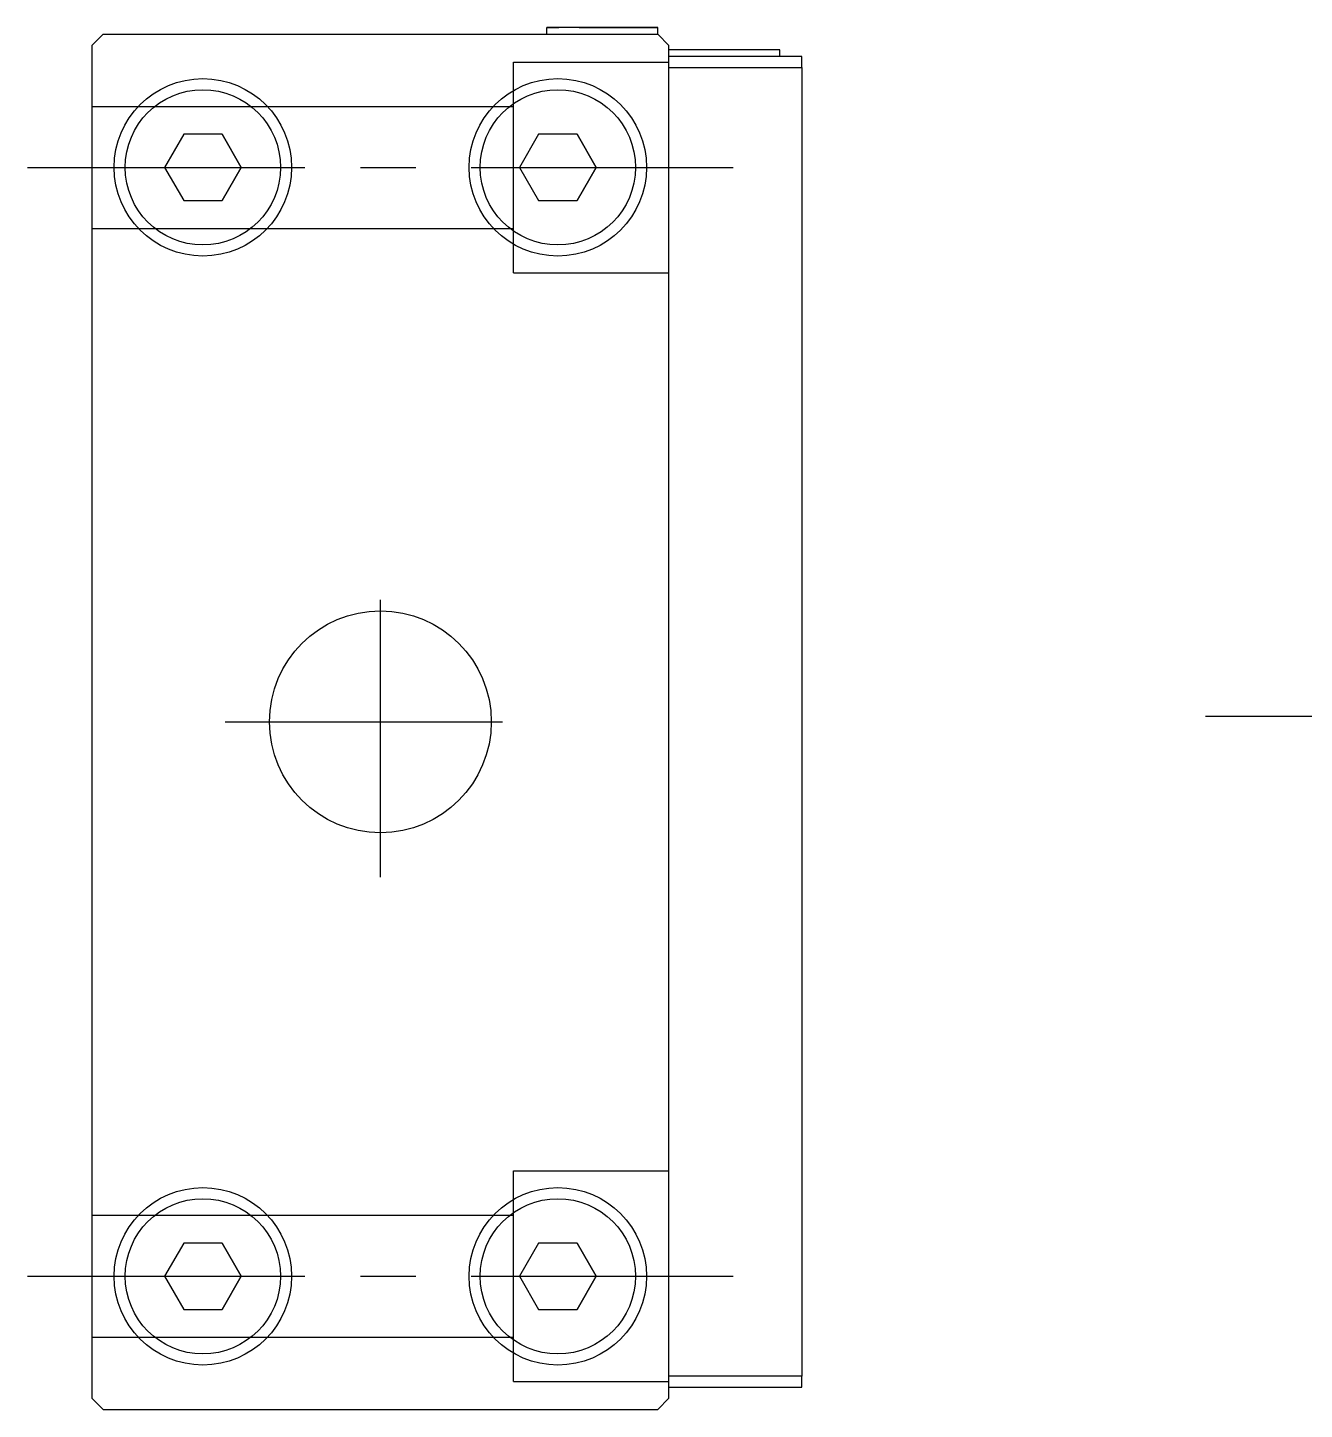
# Model space of a CAD drawing. Extents: x 14 to 733, y 13 to 249.
# Drawn here: x 21.1 to 78.7, y 118.8 to 181.1 of the extents above; entities that cross this region are included whole.
import ezdxf

# ---------------------------------------------------------------- set-up
doc = ezdxf.new("R2010")
doc.units = 0
doc.header["$LTSCALE"] = 10
doc.linetypes.add('CENTER', pattern=[2, 1.25, -0.25, 0.25, -0.25])
doc.linetypes.add('DASHED', pattern=[3.5, 2, -1.5])
doc.layers.get('0').update_dxf_attribs({"linetype": 'CONTINUOUS'})
doc.layers.add('CENTER', color=1, linetype='CENTER')

msp = doc.modelspace()

# ---------------------------------------------------------------- linework, layer by layer
at = {"color": 7, "linetype": 'CONTINUOUS'}
for p, q in [((24.5, 180.825), (24, 180.325)), ((24.5, 180.825), (49.5, 180.825)), ((44.5, 181.125), (45.022727, 181.125)), ((49.5, 181.125), (44.5, 181.125)), ((44.5, 180.825), (44.5, 181.125)), ((45.021628, 181.125), (44.9, 181.125)), ((45.023412, 181.125), (44.9, 181.125)), ((45.029514, 181.125), (44.9, 181.125)), ((45.029511, 181.125), (44.9, 181.125)), ((45.022804, 181.125), (44.9, 181.125)), ((45.021628, 181.125), (44.9, 181.125)), ((44.9, 181.125), (45.029479, 181.125)), ((45.288584, 181.125), (44.9, 181.125)), ((44.9, 181.125), (45.029544, 181.125)), ((44.9, 181.125), (45.029497, 181.125)), ((45.098532, 181.125), (44.9, 181.125)), ((44.9, 181.125), (45.022697, 181.125)), ((44.9, 181.125), (45.018709, 181.125)), ((45.045861, 181.125), (44.9, 181.125)), ((44.9, 181.125), (45.019275, 181.125)), ((45.019312, 181.125), (44.9, 181.125)), ((44.9, 181.125), (45.019852, 181.125)), ((44.9, 181.125), (45.019852, 181.125)), ((44.9, 181.125), (45.019275, 181.125)), ((45.019312, 181.125), (44.9, 181.125)), ((44.9, 181.125), (45.018699, 181.125)), ((45.018696, 181.125), (44.9, 181.125)), ((44.9, 181.125), (45.01975, 181.125)), ((44.9, 181.125), (45.017586, 181.125)), ((45.01755, 181.125), (44.9, 181.125)), ((44.9, 181.125), (45.019852, 181.125)), ((44.9, 181.125), (45.019275, 181.125)), ((45.019312, 181.125), (44.9, 181.125)), ((44.903409, 181.125), (45.03292, 181.125)), ((45.094333, 181.125), (44.903409, 181.125)), ((44.903409, 181.125), (45.03292, 181.125)), ((45.075585, 181.125), (44.903409, 181.125)), ((44.903409, 181.125), (45.03292, 181.125)), ((45.075585, 181.125), (44.903409, 181.125)), ((44.903409, 181.125), (45.03292, 181.125)), ((45.075585, 181.125), (44.903409, 181.125)), ((44.903409, 181.125), (45.03292, 181.125)), ((45.07746, 181.125), (44.903409, 181.125)), ((44.903409, 181.125), (45.03292, 181.125)), ((45.068573, 181.125), (44.903409, 181.125)), ((44.903409, 181.125), (45.019023, 181.125)), ((45.019001, 181.125), (44.903409, 181.125)), ((44.903409, 181.125), (45.019023, 181.125)), ((45.019001, 181.125), (44.903409, 181.125)), ((44.903409, 181.125), (45.019023, 181.125)), ((45.019001, 181.125), (44.903409, 181.125)), ((44.903409, 181.125), (45.019023, 181.125)), ((45.019001, 181.125), (44.903409, 181.125)), ((44.903409, 181.125), (45.023171, 181.125)), ((45.019001, 181.125), (44.903409, 181.125)), ((44.903409, 181.125), (45.019023, 181.125)), ((45.019001, 181.125), (44.903409, 181.125)), ((44.903409, 181.125), (45.023171, 181.125)), ((45.019001, 181.125), (44.903409, 181.125)), ((44.903409, 181.125), (45.019023, 181.125)), ((45.019001, 181.125), (44.903409, 181.125)), ((44.903409, 181.125), (45.019023, 181.125)), ((45.019001, 181.125), (44.903409, 181.125)), ((44.903409, 181.125), (45.019023, 181.125)), ((45.019001, 181.125), (44.903409, 181.125)), ((44.903409, 181.125), (45.019023, 181.125)), ((45.019001, 181.125), (44.903409, 181.125)), ((44.903409, 181.125), (45.019023, 181.125)), ((45.019001, 181.125), (44.903409, 181.125)), ((44.903409, 181.125), (45.019023, 181.125)), ((45.019001, 181.125), (44.903409, 181.125)), ((44.903409, 181.125), (45.019023, 181.125)), ((45.019001, 181.125), (44.903409, 181.125)), ((44.906818, 181.125), (45.036329, 181.125)), ((46.1, 181.125), (44.906818, 181.125)), ((44.906818, 181.125), (45.036329, 181.125)), ((45.080583, 181.125), (44.906818, 181.125)), ((44.906818, 181.125), (45.036329, 181.125)), ((45.067243, 181.125), (44.906818, 181.125)), ((44.906818, 181.125), (45.036329, 181.125)), ((45.066906, 181.125), (44.906818, 181.125)), ((44.906818, 181.125), (45.036329, 181.125)), ((45.059878, 181.125), (44.906818, 181.125)), ((44.906818, 181.125), (45.01899, 181.125)), ((45.019039, 181.125), (44.906818, 181.125)), ((44.906818, 181.125), (45.01899, 181.125)), ((45.019131, 181.125), (44.906818, 181.125)), ((44.906818, 181.125), (45.01899, 181.125)), ((45.019039, 181.125), (44.906818, 181.125)), ((44.906818, 181.125), (45.021198, 181.125)), ((45.019131, 181.125), (44.906818, 181.125)), ((44.906818, 181.125), (45.01899, 181.125)), ((45.019039, 181.125), (44.906818, 181.125)), ((44.906818, 181.125), (45.01899, 181.125)), ((45.019039, 181.125), (44.906818, 181.125)), ((44.906818, 181.125), (45.01899, 181.125)), ((45.019039, 181.125), (44.906818, 181.125)), ((44.906818, 181.125), (45.01899, 181.125)), ((45.019039, 181.125), (44.906818, 181.125)), ((44.906818, 181.125), (45.01899, 181.125)), ((45.019039, 181.125), (44.906818, 181.125)), ((44.910227, 181.125), (45.022727, 181.125)), ((45.021261, 181.125), (44.910227, 181.125)), ((44.910227, 181.125), (45.022727, 181.125)), ((45.022727, 181.125), (44.910227, 181.125)), ((44.910227, 181.125), (45.029545, 181.125)), ((45.029545, 181.125), (44.910227, 181.125)), ((44.910227, 181.125), (45.026136, 181.125)), ((45.029545, 181.125), (44.910227, 181.125)), ((44.910227, 181.125), (45.022727, 181.125)), ((45.022727, 181.125), (44.910227, 181.125)), ((44.910227, 181.125), (45.022727, 181.125)), ((45.022727, 181.125), (44.910227, 181.125)), ((44.910227, 181.125), (45.022727, 181.125)), ((45.022727, 181.125), (44.910227, 181.125)), ((44.910227, 181.125), (45.022727, 181.125)), ((45.022727, 181.125), (44.910227, 181.125)), ((44.910227, 181.125), (45.022727, 181.125)), ((45.022727, 181.125), (44.910227, 181.125)), ((44.910227, 181.125), (45.022727, 181.125)), ((45.022727, 181.125), (44.910227, 181.125)), ((44.917045, 181.125), (45.022727, 181.125)), ((45.022727, 181.125), (44.917045, 181.125)), ((44.917045, 181.125), (45.032955, 181.125)), ((45.029545, 181.125), (44.917045, 181.125)), ((44.917045, 181.125), (45.022727, 181.125)), ((45.022727, 181.125), (44.917045, 181.125)), ((44.917045, 181.125), (45.022727, 181.125)), ((45.022727, 181.125), (44.917045, 181.125)), ((44.917045, 181.125), (45.032955, 181.125)), ((45.029545, 181.125), (44.917045, 181.125)), ((44.917045, 181.125), (45.032955, 181.125)), ((45.029545, 181.125), (44.917045, 181.125)), ((44.917045, 181.125), (45.032955, 181.125)), ((45.029545, 181.125), (44.917045, 181.125)), ((44.917045, 181.125), (45.032955, 181.125)), ((45.029545, 181.125), (44.917045, 181.125)), ((44.917045, 181.125), (45.022727, 181.125)), ((45.022727, 181.125), (44.917045, 181.125)), ((44.917045, 181.125), (45.022727, 181.125)), ((45.022727, 181.125), (44.917045, 181.125)), ((44.917045, 181.125), (45.022727, 181.125)), ((45.022727, 181.125), (44.917045, 181.125)), ((44.917045, 181.125), (45.022727, 181.125)), ((45.021261, 181.125), (44.917045, 181.125)), ((44.920455, 181.125), (45.022727, 181.125)), ((45.022727, 181.125), (44.920455, 181.125)), ((44.920455, 181.125), (45.022727, 181.125)), ((45.022727, 181.125), (44.920455, 181.125)), ((44.920455, 181.125), (45.029545, 181.125)), ((45.029545, 181.125), (44.920455, 181.125)), ((44.920455, 181.125), (45.029545, 181.125)), ((45.029545, 181.125), (44.920455, 181.125)), ((45.022827, 181.125), (45.021628, 181.125)), ((45.022719, 181.125), (45.021628, 181.125)), ((45.026136, 181.125), (45.029528, 181.125)), ((45.033035, 181.125), (45.029511, 181.125)), ((45.033007, 181.125), (45.029514, 181.125)), ((45.029528, 181.125), (45.03294, 181.125)), ((45.029545, 181.125), (45.036364, 181.125)), ((45.036364, 181.125), (45.029545, 181.125)), ((45.029545, 181.125), (45.032955, 181.125)), ((45.032955, 181.125), (45.029545, 181.125)), ((45.029545, 181.125), (45.036364, 181.125)), ((45.032955, 181.125), (45.029545, 181.125)), ((45.033047, 181.125), (45.029545, 181.125)), ((45.032955, 181.125), (45.029545, 181.125)), ((45.032955, 181.125), (45.029545, 181.125)), ((45.032955, 181.125), (45.029545, 181.125)), ((45.032955, 181.125), (45.029545, 181.125)), ((45.030833, 181.125), (45.029545, 181.125)), ((45.032955, 181.125), (45.029545, 181.125)), ((45.036418, 181.125), (45.029545, 181.125)), ((45.029545, 181.125), (45.050629, 181.125)), ((45.029854, 181.125), (45.029546, 181.125)), ((45.967072, 181.125), (45.974412, 181.125)), ((45.967072, 181.125), (46.089773, 181.125)), ((45.967072, 181.125), (45.974412, 181.125)), ((45.967072, 181.125), (45.974412, 181.125)), ((45.97396, 181.125), (45.969195, 181.125)), ((46.096591, 181.125), (45.969195, 181.125)), ((45.97154, 181.125), (45.969718, 181.125)), ((46.089773, 181.125), (45.970379, 181.125)), ((46.089773, 181.125), (45.970379, 181.125)), ((46.089773, 181.125), (45.970379, 181.125)), ((46.089773, 181.125), (45.970379, 181.125)), ((46.093181, 181.125), (45.970382, 181.125)), ((46.093181, 181.125), (45.970382, 181.125)), ((46.093181, 181.125), (45.970382, 181.125)), ((46.1, 181.125), (45.970401, 181.125)), ((46.1, 181.125), (45.970401, 181.125)), ((46.1, 181.125), (45.970401, 181.125)), ((46.1, 181.125), (45.970401, 181.125)), ((46.1, 181.125), (45.970401, 181.125)), ((46.1, 181.125), (45.970401, 181.125)), ((46.1, 181.125), (45.970401, 181.125)), ((46.1, 181.125), (45.970401, 181.125)), ((46.1, 181.125), (45.970401, 181.125)), ((46.1, 181.125), (45.970401, 181.125)), ((46.1, 181.125), (45.970401, 181.125)), ((46.1, 181.125), (45.970401, 181.125)), ((46.096591, 181.125), (45.970407, 181.125)), ((46.096591, 181.125), (45.970407, 181.125)), ((46.096591, 181.125), (45.970407, 181.125)), ((46.096591, 181.125), (45.970407, 181.125)), ((46.093182, 181.125), (45.970407, 181.125)), ((45.973826, 181.125), (45.970407, 181.125)), ((46.096591, 181.125), (45.970407, 181.125)), ((45.97396, 181.125), (45.970407, 181.125)), ((46.096591, 181.125), (45.970407, 181.125)), ((45.97396, 181.125), (45.970407, 181.125)), ((46.096591, 181.125), (45.970407, 181.125)), ((46.096591, 181.125), (45.970407, 181.125)), ((46.093182, 181.125), (45.970407, 181.125)), ((45.97396, 181.125), (45.970407, 181.125)), ((45.97396, 181.125), (45.970407, 181.125)), ((45.97396, 181.125), (45.970407, 181.125)), ((45.97396, 181.125), (45.970407, 181.125)), ((45.97396, 181.125), (45.970407, 181.125)), ((45.97396, 181.125), (45.970407, 181.125)), ((46.093182, 181.125), (45.970414, 181.125)), ((46.093182, 181.125), (45.970414, 181.125)), ((45.974294, 181.125), (45.970422, 181.125)), ((45.970443, 181.125), (46.096591, 181.125)), ((45.970443, 181.125), (46.096591, 181.125)), ((45.970443, 181.125), (46.096591, 181.125)), ((45.970443, 181.125), (46.096591, 181.125)), ((45.970443, 181.125), (46.096591, 181.125)), ((45.970443, 181.125), (46.096591, 181.125)), ((45.970443, 181.125), (46.096591, 181.125)), ((45.970443, 181.125), (46.096591, 181.125)), ((45.970443, 181.125), (46.096591, 181.125)), ((45.970443, 181.125), (46.096591, 181.125)), ((45.970443, 181.125), (46.096591, 181.125)), ((45.970443, 181.125), (46.096591, 181.125)), ((45.970449, 181.125), (45.971387, 181.125)), ((45.970449, 181.125), (45.971387, 181.125)), ((45.970449, 181.125), (46.1, 181.125)), ((45.970449, 181.125), (46.1, 181.125)), ((46.1, 181.125), (45.970455, 181.125)), ((46.089773, 181.125), (45.970455, 181.125)), ((45.970455, 181.125), (46.089773, 181.125)), ((46.1, 181.125), (45.970455, 181.125)), ((46.096591, 181.125), (45.970455, 181.125)), ((46.1, 181.125), (45.970455, 181.125)), ((46.089773, 181.125), (45.970455, 181.125)), ((45.970455, 181.125), (46.089773, 181.125)), ((46.1, 181.125), (45.970455, 181.125)), ((46.096591, 181.125), (45.970455, 181.125)), ((45.970455, 181.125), (49.5, 181.125)), ((46.096591, 181.125), (45.970455, 181.125)), ((46.089773, 181.125), (45.970455, 181.125)), ((45.970455, 181.125), (46.089773, 181.125)), ((46.079545, 181.125), (45.970455, 181.125)), ((45.970455, 181.125), (46.079545, 181.125)), ((46.096591, 181.125), (45.970455, 181.125)), ((46.089773, 181.125), (45.970455, 181.125)), ((45.970455, 181.125), (46.089773, 181.125)), ((46.079545, 181.125), (45.970455, 181.125)), ((45.970455, 181.125), (46.079545, 181.125)), ((46.076136, 181.125), (45.970455, 181.125)), ((45.970455, 181.125), (46.076136, 181.125)), ((46.096591, 181.125), (45.970455, 181.125)), ((46.096591, 181.125), (45.970455, 181.125)), ((46.096591, 181.125), (45.970455, 181.125)), ((46.096591, 181.125), (45.970455, 181.125)), ((46.079545, 181.125), (45.970455, 181.125)), ((45.970455, 181.125), (46.079545, 181.125)), ((46.076136, 181.125), (45.970455, 181.125)), ((45.970455, 181.125), (46.076136, 181.125)), ((46.096591, 181.125), (45.970455, 181.125)), ((46.096591, 181.125), (45.970455, 181.125)), ((46.096591, 181.125), (45.970455, 181.125)), ((46.096591, 181.125), (45.970455, 181.125)), ((46.079545, 181.125), (45.970455, 181.125)), ((45.970455, 181.125), (46.079545, 181.125)), ((45.970473, 181.125), (46.096591, 181.125)), ((45.970473, 181.125), (46.096591, 181.125)), ((45.970473, 181.125), (46.096591, 181.125)), ((45.970473, 181.125), (46.096591, 181.125)), ((45.970473, 181.125), (46.096591, 181.125)), ((45.970473, 181.125), (46.096591, 181.125)), ((45.970473, 181.125), (46.096591, 181.125)), ((45.970473, 181.125), (46.096591, 181.125)), ((45.970473, 181.125), (46.096591, 181.125)), ((45.970473, 181.125), (46.096591, 181.125)), ((45.970473, 181.125), (46.096591, 181.125)), ((45.970473, 181.125), (46.096591, 181.125)), ((45.970473, 181.125), (46.096591, 181.125)), ((45.970473, 181.125), (46.096591, 181.125)), ((45.970473, 181.125), (46.093182, 181.125)), ((45.970473, 181.125), (46.096591, 181.125)), ((45.970473, 181.125), (46.096591, 181.125)), ((45.970473, 181.125), (46.096591, 181.125)), ((45.970473, 181.125), (46.093182, 181.125)), ((45.970473, 181.125), (46.096591, 181.125)), ((45.970473, 181.125), (46.096591, 181.125)), ((45.970473, 181.125), (46.096591, 181.125)), ((45.970483, 181.125), (46.1, 181.125)), ((45.970483, 181.125), (46.1, 181.125)), ((45.970483, 181.125), (46.1, 181.125)), ((45.970483, 181.125), (46.1, 181.125)), ((45.970483, 181.125), (46.1, 181.125)), ((45.970483, 181.125), (46.1, 181.125)), ((45.970483, 181.125), (46.1, 181.125)), ((45.970483, 181.125), (46.1, 181.125)), ((45.970483, 181.125), (46.1, 181.125)), ((45.970483, 181.125), (46.1, 181.125)), ((45.970483, 181.125), (46.1, 181.125)), ((45.970483, 181.125), (46.1, 181.125)), ((45.970483, 181.125), (46.1, 181.125)), ((45.970483, 181.125), (46.1, 181.125)), ((45.970484, 181.125), (46.093182, 181.125)), ((45.970484, 181.125), (46.093182, 181.125)), ((46.1, 181.125), (45.970484, 181.125)), ((45.970485, 181.125), (46.093181, 181.125)), ((45.970485, 181.125), (46.093181, 181.125)), ((45.970485, 181.125), (46.093181, 181.125)), ((45.970485, 181.125), (46.093181, 181.125)), ((45.970488, 181.125), (46.093182, 181.125)), ((45.970488, 181.125), (46.093182, 181.125)), ((45.971387, 181.125), (46.1, 181.125)), ((45.971387, 181.125), (46.1, 181.125)), ((46.093181, 181.125), (45.97154, 181.125)), ((46.096591, 181.125), (45.971836, 181.125)), ((46.093182, 181.125), (45.971918, 181.125)), ((46.096591, 181.125), (45.973826, 181.125)), ((46.096591, 181.125), (45.97396, 181.125)), ((46.096591, 181.125), (45.97396, 181.125)), ((46.096591, 181.125), (45.97396, 181.125)), ((46.096591, 181.125), (45.97396, 181.125)), ((46.096591, 181.125), (45.97396, 181.125)), ((46.096591, 181.125), (45.97396, 181.125)), ((46.096591, 181.125), (45.97396, 181.125)), ((46.096591, 181.125), (45.97396, 181.125)), ((46.096591, 181.125), (45.97396, 181.125)), ((46.093182, 181.125), (45.974294, 181.125)), ((45.974412, 181.125), (46.089773, 181.125)), ((45.974412, 181.125), (46.089773, 181.125)), ((45.974412, 181.125), (46.089773, 181.125)), ((46.5, 181.125), (47, 181.125)), ((46.5, 181.125), (47, 181.125)), ((46.5, 181.125), (47, 181.125)), ((46.5, 181.125), (47, 181.125)), ((46.5, 181.125), (47, 181.125)), ((46.5, 181.125), (47, 181.125)), ((46.5, 181.125), (47, 181.125)), ((46.5, 181.125), (47, 181.125)), ((46.5, 181.125), (47, 181.125)), ((46.5, 181.125), (47, 181.125)), ((46.5, 181.125), (47, 181.125)), ((46.5, 181.125), (47, 181.125)), ((46.5, 181.125), (47, 181.125)), ((46.5, 181.125), (47, 181.125)), ((46.5, 181.125), (47, 181.125)), ((46.5, 181.125), (47, 181.125)), ((46.5, 181.125), (47, 181.125)), ((46.5, 181.125), (47, 181.125)), ((46.5, 181.125), (47, 181.125)), ((46.5, 181.125), (47, 181.125)), ((46.5, 181.125), (47, 181.125)), ((46.5, 181.125), (47, 181.125)), ((46.5, 181.125), (47, 181.125)), ((46.5, 181.125), (47, 181.125)), ((46.5, 181.125), (47, 181.125)), ((46.5, 181.125), (47, 181.125)), ((46.5, 181.125), (47, 181.125)), ((46.5, 181.125), (47, 181.125)), ((46.5, 181.125), (47, 181.125)), ((46.5, 181.125), (47, 181.125)), ((46.5, 181.125), (47, 181.125)), ((46.5, 181.125), (47, 181.125)), ((47, 181.125), (47.5, 181.125)), ((47, 181.125), (47.5, 181.125)), ((47, 181.125), (47.5, 181.125)), ((47, 181.125), (47.5, 181.125)), ((47, 181.125), (47.5, 181.125)), ((47, 181.125), (47.5, 181.125)), ((47, 181.125), (47.5, 181.125)), ((47, 181.125), (47.5, 181.125)), ((47, 181.125), (47.5, 181.125)), ((47, 181.125), (47.5, 181.125)), ((47, 181.125), (47.5, 181.125)), ((47, 181.125), (47.5, 181.125)), ((47, 181.125), (47.5, 181.125)), ((47, 181.125), (47.5, 181.125)), ((47, 181.125), (47.5, 181.125)), ((47, 181.125), (47.5, 181.125)), ((47, 181.125), (47.5, 181.125)), ((47, 181.125), (47.5, 181.125)), ((47, 181.125), (47.5, 181.125)), ((47, 181.125), (47.5, 181.125)), ((47, 181.125), (47.5, 181.125)), ((47, 181.125), (47.5, 181.125)), ((47, 181.125), (47.5, 181.125)), ((47, 181.125), (47.5, 181.125)), ((47, 181.125), (47.5, 181.125)), ((47, 181.125), (47.5, 181.125)), ((47, 181.125), (47.5, 181.125)), ((47, 181.125), (47.5, 181.125)), ((47, 181.125), (47.5, 181.125)), ((47, 181.125), (47.5, 181.125)), ((47, 181.125), (47.5, 181.125)), ((47, 181.125), (47.5, 181.125)), ((47, 181.125), (47.5, 181.125)), ((47, 181.125), (47.5, 181.125)), ((47, 181.125), (47.5, 181.125)), ((47, 181.125), (47.5, 181.125)), ((47, 181.125), (47.5, 181.125)), ((47, 181.125), (47.5, 181.125)), ((47, 181.125), (47.5, 181.125)), ((47, 181.125), (47.5, 181.125)), ((47, 181.125), (47.5, 181.125)), ((47, 181.125), (47.5, 181.125)), ((47, 181.125), (47.5, 181.125)), ((47, 181.125), (47.5, 181.125)), ((47, 181.125), (47.5, 181.125)), ((47, 181.125), (47.5, 181.125)), ((47, 181.125), (47.5, 181.125)), ((47, 181.125), (47.5, 181.125)), ((47, 181.125), (47.5, 181.125)), ((47, 181.125), (47.5, 181.125)), ((47, 181.125), (47.5, 181.125)), ((47, 181.125), (47.5, 181.125)), ((47, 181.125), (47.5, 181.125)), ((47, 181.125), (47.5, 181.125)), ((47, 181.125), (47.5, 181.125)), ((47, 181.125), (47.5, 181.125)), ((47, 181.125), (47.5, 181.125)), ((47, 181.125), (47.5, 181.125)), ((47, 181.125), (47.5, 181.125)), ((47, 181.125), (47.5, 181.125)), ((47, 181.125), (47.5, 181.125)), ((47, 181.125), (47.5, 181.125)), ((47, 181.125), (47.5, 181.125)), ((47, 181.125), (47.5, 181.125)), ((47.5, 181.125), (49.5, 181.125)), ((47.5, 181.125), (49.5, 181.125)), ((47.5, 181.125), (49.5, 181.125)), ((47.5, 181.125), (49.5, 181.125)), ((47.5, 181.125), (49.5, 181.125)), ((47.5, 181.125), (49.5, 181.125)), ((47.5, 181.125), (49.5, 181.125)), ((47.5, 181.125), (49.5, 181.125)), ((47.5, 181.125), (49.5, 181.125)), ((47.5, 181.125), (49.5, 181.125)), ((47.5, 181.125), (49.5, 181.125)), ((47.5, 181.125), (49.5, 181.125)), ((47.5, 181.125), (49.5, 181.125)), ((47.5, 181.125), (49.5, 181.125)), ((47.5, 181.125), (49.5, 181.125)), ((47.5, 181.125), (49.5, 181.125)), ((47.5, 181.125), (49.5, 181.125)), ((47.5, 181.125), (49.5, 181.125)), ((47.5, 181.125), (49.5, 181.125)), ((47.5, 181.125), (49.5, 181.125)), ((47.5, 181.125), (49.5, 181.125)), ((47.5, 181.125), (49.5, 181.125)), ((47.5, 181.125), (49.5, 181.125)), ((47.5, 181.125), (49.5, 181.125)), ((47.5, 181.125), (49.5, 181.125)), ((47.5, 181.125), (49.5, 181.125)), ((47.5, 181.125), (49.5, 181.125)), ((47.5, 181.125), (49.5, 181.125)), ((47.5, 181.125), (49.5, 181.125)), ((47.5, 181.125), (49.5, 181.125)), ((47.5, 181.125), (49.5, 181.125)), ((47.5, 181.125), (49.5, 181.125)), ((47.5, 181.125), (49.5, 181.125)), ((47.5, 181.125), (49.5, 181.125)), ((47.5, 181.125), (49.5, 181.125)), ((47.5, 181.125), (49.5, 181.125)), ((47.5, 181.125), (49.5, 181.125)), ((47.5, 181.125), (49.5, 181.125)), ((47.5, 181.125), (49.5, 181.125)), ((47.5, 181.125), (49.5, 181.125)), ((47.5, 181.125), (49.5, 181.125)), ((47.5, 181.125), (49.5, 181.125)), ((47.5, 181.125), (49.5, 181.125)), ((47.5, 181.125), (49.5, 181.125)), ((47.5, 181.125), (49.5, 181.125)), ((47.5, 181.125), (49.5, 181.125)), ((47.5, 181.125), (49.5, 181.125)), ((47.5, 181.125), (49.5, 181.125)), ((47.5, 181.125), (49.5, 181.125)), ((47.5, 181.125), (49.5, 181.125)), ((47.5, 181.125), (49.5, 181.125)), ((47.5, 181.125), (49.5, 181.125)), ((47.5, 181.125), (49.5, 181.125)), ((47.5, 181.125), (49.5, 181.125)), ((47.5, 181.125), (49.5, 181.125)), ((47.5, 181.125), (49.5, 181.125)), ((47.5, 181.125), (49.5, 181.125)), ((47.5, 181.125), (49.5, 181.125)), ((47.5, 181.125), (49.5, 181.125)), ((47.5, 181.125), (49.5, 181.125)), ((47.5, 181.125), (49.5, 181.125)), ((47.5, 181.125), (49.5, 181.125)), ((47.5, 181.125), (49.5, 181.125)), ((47.5, 181.125), (49.5, 181.125)), ((47.5, 181.125), (49.5, 181.125)), ((47.5, 181.125), (49.5, 181.125)), ((47.5, 181.125), (49.5, 181.125)), ((47.5, 181.125), (49.5, 181.125)), ((47.5, 181.125), (49.5, 181.125)), ((47.5, 181.125), (49.5, 181.125)), ((47.5, 181.125), (49.5, 181.125)), ((47.5, 181.125), (49.5, 181.125)), ((47.5, 181.125), (49.5, 181.125)), ((47.5, 181.125), (49.5, 181.125)), ((47.5, 181.125), (49.5, 181.125)), ((47.5, 181.125), (49.5, 181.125)), ((47.5, 181.125), (49.5, 181.125)), ((47.5, 181.125), (49.5, 181.125)), ((47.5, 181.125), (49.5, 181.125)), ((47.5, 181.125), (49.5, 181.125)), ((47.5, 181.125), (49.5, 181.125)), ((47.5, 181.125), (49.5, 181.125)), ((47.5, 181.125), (49.5, 181.125)), ((47.5, 181.125), (49.5, 181.125)), ((47.5, 181.125), (49.5, 181.125)), ((47.5, 181.125), (49.5, 181.125)), ((47.5, 181.125), (49.5, 181.125)), ((47.5, 181.125), (49.5, 181.125)), ((47.5, 181.125), (49.5, 181.125)), ((47.5, 181.125), (49.5, 181.125)), ((47.5, 181.125), (49.5, 181.125)), ((47.5, 181.125), (49.5, 181.125)), ((47.5, 181.125), (49.5, 181.125)), ((47.5, 181.125), (49.5, 181.125)), ((47.5, 181.125), (49.5, 181.125)), ((47.5, 181.125), (49.5, 181.125)), ((47.5, 181.125), (49.5, 181.125)), ((47.5, 181.125), (49.5, 181.125)), ((47.5, 181.125), (49.5, 181.125)), ((47.5, 181.125), (49.5, 181.125)), ((47.5, 181.125), (49.5, 181.125)), ((47.5, 181.125), (49.5, 181.125)), ((47.5, 181.125), (49.5, 181.125)), ((47.5, 181.125), (49.5, 181.125)), ((47.5, 181.125), (49.5, 181.125)), ((47.5, 181.125), (49.5, 181.125)), ((47.5, 181.125), (49.5, 181.125)), ((47.5, 181.125), (49.5, 181.125)), ((47.5, 181.125), (49.5, 181.125)), ((47.5, 181.125), (49.5, 181.125)), ((47.5, 181.125), (49.5, 181.125)), ((47.5, 181.125), (49.5, 181.125)), ((47.5, 181.125), (49.5, 181.125)), ((47.5, 181.125), (49.5, 181.125)), ((47.5, 181.125), (49.5, 181.125)), ((47.5, 181.125), (49.5, 181.125)), ((47.5, 181.125), (49.5, 181.125)), ((47.5, 181.125), (49.5, 181.125)), ((47.5, 181.125), (49.5, 181.125)), ((47.5, 181.125), (49.5, 181.125)), ((47.5, 181.125), (49.5, 181.125)), ((47.5, 181.125), (49.5, 181.125)), ((47.5, 181.125), (49.5, 181.125)), ((47.5, 181.125), (49.5, 181.125)), ((47.5, 181.125), (49.5, 181.125)), ((47.5, 181.125), (49.5, 181.125)), ((47.5, 181.125), (49.5, 181.125)), ((47.5, 181.125), (49.5, 181.125)), ((47.5, 181.125), (49.5, 181.125)), ((47.5, 181.125), (49.5, 181.125)), ((47.5, 181.125), (49.5, 181.125)), ((47.5, 181.125), (49.5, 181.125)), ((47.5, 181.125), (49.5, 181.125)), ((47.5, 181.125), (49.5, 181.125)), ((47.5, 181.125), (49.5, 181.125)), ((47.5, 181.125), (49.5, 181.125)), ((47.5, 181.125), (49.5, 181.125)), ((47.5, 181.125), (49.5, 181.125)), ((47.5, 181.125), (49.5, 181.125)), ((47.5, 181.125), (49.5, 181.125)), ((47.5, 181.125), (49.5, 181.125)), ((47.5, 181.125), (49.5, 181.125)), ((47.5, 181.125), (49.5, 181.125)), ((47.5, 181.125), (49.5, 181.125)), ((47.5, 181.125), (49.5, 181.125)), ((47.5, 181.125), (49.5, 181.125)), ((47.5, 181.125), (49.5, 181.125)), ((47.5, 181.125), (49.5, 181.125)), ((47.5, 181.125), (49.5, 181.125)), ((47.5, 181.125), (49.5, 181.125)), ((47.5, 181.125), (49.5, 181.125)), ((47.5, 181.125), (49.5, 181.125)), ((47.5, 181.125), (49.5, 181.125)), ((47.5, 181.125), (49.5, 181.125)), ((47.5, 181.125), (49.5, 181.125)), ((47.5, 181.125), (49.5, 181.125)), ((47.5, 181.125), (49.5, 181.125)), ((47.5, 181.125), (49.5, 181.125)), ((47.5, 181.125), (49.5, 181.125)), ((47.5, 181.125), (49.5, 181.125)), ((47.5, 181.125), (49.5, 181.125)), ((47.5, 181.125), (49.5, 181.125)), ((47.5, 181.125), (49.5, 181.125)), ((47.5, 181.125), (49.5, 181.125)), ((47.5, 181.125), (49.5, 181.125)), ((47.5, 181.125), (49.5, 181.125)), ((47.5, 181.125), (49.5, 181.125)), ((47.5, 181.125), (49.5, 181.125)), ((47.5, 181.125), (49.5, 181.125)), ((47.5, 181.125), (49.5, 181.125)), ((47.5, 181.125), (49.5, 181.125)), ((47.5, 181.125), (49.5, 181.125)), ((47.5, 181.125), (49.5, 181.125)), ((47.5, 181.125), (49.5, 181.125)), ((47.5, 181.125), (49.5, 181.125)), ((47.5, 181.125), (49.5, 181.125)), ((47.5, 181.125), (49.5, 181.125)), ((47.5, 181.125), (49.5, 181.125)), ((47.5, 181.125), (49.5, 181.125)), ((47.5, 181.125), (49.5, 181.125)), ((47.5, 181.125), (49.5, 181.125)), ((47.5, 181.125), (49.5, 181.125)), ((47.5, 181.125), (49.5, 181.125)), ((47.5, 181.125), (49.5, 181.125)), ((47.5, 181.125), (49.5, 181.125)), ((47.5, 181.125), (49.5, 181.125)), ((47.5, 181.125), (49.5, 181.125)), ((47.5, 181.125), (49.5, 181.125)), ((47.5, 181.125), (49.5, 181.125)), ((47.5, 181.125), (49.5, 181.125)), ((47.5, 181.125), (49.5, 181.125)), ((47.5, 181.125), (49.5, 181.125)), ((47.5, 181.125), (49.5, 181.125)), ((47.5, 181.125), (49.5, 181.125)), ((47.5, 181.125), (49.5, 181.125)), ((47.5, 181.125), (49.5, 181.125)), ((47.5, 181.125), (49.5, 181.125)), ((47.5, 181.125), (49.5, 181.125)), ((47.5, 181.125), (49.5, 181.125)), ((47.5, 181.125), (49.5, 181.125)), ((47.5, 181.125), (49.5, 181.125)), ((47.5, 181.125), (49.5, 181.125)), ((47.5, 181.125), (49.5, 181.125)), ((47.5, 181.125), (49.5, 181.125)), ((47.5, 181.125), (49.5, 181.125)), ((47.5, 181.125), (49.5, 181.125)), ((47.5, 181.125), (49.5, 181.125)), ((47.5, 181.125), (49.5, 181.125)), ((47.5, 181.125), (49.5, 181.125)), ((47.5, 181.125), (49.5, 181.125)), ((47.5, 181.125), (49.5, 181.125)), ((47.5, 181.125), (49.5, 181.125)), ((47.5, 181.125), (49.5, 181.125)), ((47.5, 181.125), (49.5, 181.125)), ((47.5, 181.125), (49.5, 181.125)), ((47.5, 181.125), (49.5, 181.125)), ((47.5, 181.125), (49.5, 181.125)), ((47.5, 181.125), (49.5, 181.125)), ((47.5, 181.125), (49.5, 181.125)), ((47.5, 181.125), (49.5, 181.125)), ((47.5, 181.125), (49.5, 181.125)), ((47.5, 181.125), (49.5, 181.125)), ((47.5, 181.125), (49.5, 181.125)), ((47.5, 181.125), (49.5, 181.125)), ((47.5, 181.125), (49.5, 181.125)), ((47.5, 181.125), (49.5, 181.125)), ((47.5, 181.125), (49.5, 181.125)), ((47.5, 181.125), (49.5, 181.125)), ((47.5, 181.125), (49.5, 181.125)), ((47.5, 181.125), (49.5, 181.125)), ((47.5, 181.125), (49.5, 181.125)), ((47.5, 181.125), (49.5, 181.125)), ((47.5, 181.125), (49.5, 181.125)), ((47.5, 181.125), (49.5, 181.125)), ((47.5, 181.125), (49.5, 181.125)), ((47.5, 181.125), (49.5, 181.125)), ((47.5, 181.125), (49.5, 181.125)), ((47.5, 181.125), (49.5, 181.125)), ((47.5, 181.125), (49.5, 181.125)), ((47.5, 181.125), (49.5, 181.125)), ((47.5, 181.125), (49.5, 181.125)), ((47.5, 181.125), (49.5, 181.125)), ((47.5, 181.125), (49.5, 181.125)), ((47.5, 181.125), (49.5, 181.125)), ((47.5, 181.125), (49.5, 181.125)), ((47.5, 181.125), (49.5, 181.125)), ((47.5, 181.125), (49.5, 181.125)), ((47.5, 181.125), (49.5, 181.125)), ((47.5, 181.125), (49.5, 181.125)), ((47.5, 181.125), (49.5, 181.125)), ((47.5, 181.125), (49.5, 181.125)), ((47.5, 181.125), (49.5, 181.125)), ((47.5, 181.125), (49.5, 181.125)), ((47.5, 181.125), (49.5, 181.125)), ((47.5, 181.125), (49.5, 181.125)), ((47.5, 181.125), (49.5, 181.125)), ((47.5, 181.125), (49.5, 181.125)), ((47.5, 181.125), (49.5, 181.125)), ((47.5, 181.125), (49.5, 181.125)), ((47.5, 181.125), (49.5, 181.125)), ((47.5, 181.125), (49.5, 181.125)), ((47.5, 181.125), (49.5, 181.125)), ((47.5, 181.125), (49.5, 181.125)), ((47.5, 181.125), (49.5, 181.125)), ((47.5, 181.125), (49.5, 181.125)), ((47.5, 181.125), (49.5, 181.125)), ((47.5, 181.125), (49.5, 181.125)), ((47.5, 181.125), (49.5, 181.125)), ((47.5, 181.125), (49.5, 181.125)), ((47.5, 181.125), (49.5, 181.125)), ((47.5, 181.125), (49.5, 181.125)), ((47.5, 181.125), (49.5, 181.125)), ((47.5, 181.125), (49.5, 181.125)), ((47.5, 181.125), (49.5, 181.125)), ((47.5, 181.125), (49.5, 181.125)), ((47.5, 181.125), (49.5, 181.125)), ((47.5, 181.125), (49.5, 181.125)), ((47.5, 181.125), (49.5, 181.125)), ((47.5, 181.125), (49.5, 181.125)), ((47.5, 181.125), (49.5, 181.125)), ((47.5, 181.125), (49.5, 181.125)), ((47.5, 181.125), (49.5, 181.125)), ((47.5, 181.125), (49.5, 181.125)), ((47.5, 181.125), (49.5, 181.125)), ((47.5, 181.125), (49.5, 181.125)), ((47.5, 181.125), (49.5, 181.125)), ((47.5, 181.125), (49.5, 181.125)), ((47.5, 181.125), (49.5, 181.125)), ((47.5, 181.125), (49.5, 181.125)), ((47.5, 181.125), (49.5, 181.125)), ((47.5, 181.125), (49.5, 181.125)), ((47.5, 181.125), (49.5, 181.125)), ((47.5, 181.125), (49.5, 181.125)), ((47.5, 181.125), (49.5, 181.125)), ((47.5, 181.125), (49.5, 181.125)), ((47.5, 181.125), (49.5, 181.125)), ((47.5, 181.125), (49.5, 181.125)), ((47.5, 181.125), (49.5, 181.125)), ((47.5, 181.125), (49.5, 181.125)), ((47.5, 181.125), (49.5, 181.125)), ((47.5, 181.125), (49.5, 181.125)), ((47.5, 181.125), (49.5, 181.125)), ((47.5, 181.125), (49.5, 181.125)), ((47.5, 181.125), (49.5, 181.125)), ((47.5, 181.125), (49.5, 181.125)), ((47.5, 181.125), (49.5, 181.125)), ((47.5, 181.125), (49.5, 181.125)), ((47.5, 181.125), (49.5, 181.125)), ((47.5, 181.125), (49.5, 181.125)), ((47.5, 181.125), (49.5, 181.125)), ((47.5, 181.125), (49.5, 181.125)), ((47.5, 181.125), (49.5, 181.125)), ((49.5, 180.825), (49.5, 181.125)), ((50, 180.325), (49.5, 180.825)), ((24, 180.325), (24, 119.325)), ((50, 119.325), (50, 180.325)), ((55, 180.125), (50, 180.125)), ((55, 180.125), (50.01, 180.125)), ((55, 179.825), (55, 180.125)), ((55, 179.825), (55, 180.125)), ((56, 179.825), (50, 179.825)), ((56, 179.325), (56, 179.825)), ((50, 179.325), (56, 179.325)), ((56, 179.325), (56, 120.325)), ((28.133975, 176.325), (27.267949, 174.825)), ((28.133975, 176.325), (27.267949, 174.825)), ((28.133975, 176.325), (27.267949, 174.825)), ((29.866025, 176.325), (28.133975, 176.325)), ((29.866025, 176.325), (28.133975, 176.325)), ((29.866025, 176.325), (28.133975, 176.325)), ((30.732051, 174.825), (29.866025, 176.325)), ((29.866025, 176.325), (30.732051, 174.825)), ((29.866025, 176.325), (30.732051, 174.825)), ((30.732051, 174.825), (29.866025, 176.325)), ((29.866025, 176.325), (30.732051, 174.825)), ((30.732051, 174.825), (29.866025, 176.325)), ((44.133975, 176.325), (43.267949, 174.825)), ((44.133975, 176.325), (43.267949, 174.825)), ((44.133975, 176.325), (43.267949, 174.825)), ((45.866025, 176.325), (44.133975, 176.325)), ((45.866025, 176.325), (44.133975, 176.325)), ((45.866025, 176.325), (44.133975, 176.325)), ((46.732051, 174.825), (45.866025, 176.325)), ((45.866025, 176.325), (46.732051, 174.825)), ((45.866025, 176.325), (46.732051, 174.825)), ((46.732051, 174.825), (45.866025, 176.325)), ((45.866025, 176.325), (46.732051, 174.825)), ((46.732051, 174.825), (45.866025, 176.325)), ((27.267949, 174.825), (28.133975, 173.325)), ((27.267949, 174.825), (28.133975, 173.325)), ((27.267949, 174.825), (28.133975, 173.325)), ((29.866025, 173.325), (30.732051, 174.825)), ((30.732051, 174.825), (29.866025, 173.325)), ((30.732051, 174.825), (29.866025, 173.325)), ((29.866025, 173.325), (30.732051, 174.825)), ((30.732051, 174.825), (29.866025, 173.325)), ((29.866025, 173.325), (30.732051, 174.825)), ((43.267949, 174.825), (44.133975, 173.325)), ((43.267949, 174.825), (44.133975, 173.325)), ((43.267949, 174.825), (44.133975, 173.325)), ((45.866025, 173.325), (46.732051, 174.825)), ((46.732051, 174.825), (45.866025, 173.325)), ((46.732051, 174.825), (45.866025, 173.325)), ((45.866025, 173.325), (46.732051, 174.825)), ((46.732051, 174.825), (45.866025, 173.325)), ((45.866025, 173.325), (46.732051, 174.825)), ((28.133975, 173.325), (29.866025, 173.325)), ((28.133975, 173.325), (29.866025, 173.325)), ((28.133975, 173.325), (29.866025, 173.325)), ((44.133975, 173.325), (45.866025, 173.325)), ((44.133975, 173.325), (45.866025, 173.325)), ((44.133975, 173.325), (45.866025, 173.325)), ((28.133975, 126.325), (27.267949, 124.825)), ((28.133975, 126.325), (27.267949, 124.825)), ((28.133975, 126.325), (27.267949, 124.825)), ((29.866025, 126.325), (28.133975, 126.325)), ((29.866025, 126.325), (28.133975, 126.325)), ((29.866025, 126.325), (28.133975, 126.325)), ((30.732051, 124.825), (29.866025, 126.325)), ((29.866025, 126.325), (30.732051, 124.825)), ((29.866025, 126.325), (30.732051, 124.825)), ((30.732051, 124.825), (29.866025, 126.325)), ((29.866025, 126.325), (30.732051, 124.825)), ((30.732051, 124.825), (29.866025, 126.325)), ((44.133975, 126.325), (43.267949, 124.825)), ((44.133975, 126.325), (43.267949, 124.825)), ((44.133975, 126.325), (43.267949, 124.825)), ((45.866025, 126.325), (44.133975, 126.325)), ((45.866025, 126.325), (44.133975, 126.325)), ((45.866025, 126.325), (44.133975, 126.325)), ((46.732051, 124.825), (45.866025, 126.325)), ((45.866025, 126.325), (46.732051, 124.825)), ((45.866025, 126.325), (46.732051, 124.825)), ((46.732051, 124.825), (45.866025, 126.325)), ((45.866025, 126.325), (46.732051, 124.825)), ((46.732051, 124.825), (45.866025, 126.325)), ((27.267949, 124.825), (28.133975, 123.325)), ((27.267949, 124.825), (28.133975, 123.325)), ((27.267949, 124.825), (28.133975, 123.325)), ((29.866025, 123.325), (30.732051, 124.825)), ((30.732051, 124.825), (29.866025, 123.325)), ((30.732051, 124.825), (29.866025, 123.325)), ((29.866025, 123.325), (30.732051, 124.825)), ((30.732051, 124.825), (29.866025, 123.325)), ((29.866025, 123.325), (30.732051, 124.825)), ((43.267949, 124.825), (44.133975, 123.325)), ((43.267949, 124.825), (44.133975, 123.325)), ((43.267949, 124.825), (44.133975, 123.325)), ((45.866025, 123.325), (46.732051, 124.825)), ((46.732051, 124.825), (45.866025, 123.325)), ((46.732051, 124.825), (45.866025, 123.325)), ((45.866025, 123.325), (46.732051, 124.825)), ((46.732051, 124.825), (45.866025, 123.325)), ((45.866025, 123.325), (46.732051, 124.825)), ((28.133975, 123.325), (29.866025, 123.325)), ((28.133975, 123.325), (29.866025, 123.325)), ((28.133975, 123.325), (29.866025, 123.325)), ((44.133975, 123.325), (45.866025, 123.325)), ((44.133975, 123.325), (45.866025, 123.325)), ((44.133975, 123.325), (45.866025, 123.325)), ((56, 120.325), (50, 120.325)), ((56, 119.825), (56, 120.325)), ((50, 119.825), (56, 119.825)), ((24, 119.325), (24.5, 118.825)), ((49.5, 118.825), (50, 119.325)), ((24.5, 118.825), (49.5, 118.825))]:
    msp.add_line(p, q, dxfattribs=at)
at = {"color": 3, "linetype": 'DASHED'}
for p, q in [((43, 179.575), (50, 179.575)), ((43, 170.075), (43, 179.575)), ((24, 177.575), (43, 177.575)), ((24, 172.075), (43, 172.075)), ((43, 170.075), (50, 170.075)), ((43, 129.575), (50, 129.575)), ((43, 120.075), (43, 129.575)), ((24, 127.575), (43, 127.575)), ((24, 122.075), (43, 122.075)), ((43, 120.075), (50, 120.075))]:
    msp.add_line(p, q, dxfattribs=at)
at = {"color": 7, "linetype": 'CONTINUOUS'}
for centre, radius in [((29, 174.825), 4), ((29, 174.825), 4), ((29, 174.825), 4), ((45, 174.825), 4), ((45, 174.825), 4), ((45, 174.825), 4), ((29, 174.825), 3.5), ((29, 174.825), 3.5), ((29, 174.825), 3.5), ((45, 174.825), 3.5), ((45, 174.825), 3.5), ((45, 174.825), 3.5), ((37, 149.825), 5), ((29, 124.825), 4), ((29, 124.825), 4), ((29, 124.825), 4), ((45, 124.825), 4), ((45, 124.825), 4), ((45, 124.825), 4), ((29, 124.825), 3.5), ((29, 124.825), 3.5), ((29, 124.825), 3.5), ((45, 124.825), 3.5), ((45, 124.825), 3.5), ((45, 124.825), 3.5)]:
    msp.add_circle(centre, radius, dxfattribs=at)
at = {"layer": 'CENTER', "color": 1, "linetype": 'CENTER'}
for p, q in [((21.1, 174.825), (52.9, 174.825)), ((37, 142.825), (37, 156.825)), ((30, 149.825), (44, 149.825)), ((74.196115, 150.075), (351.196115, 150.075)), ((21.1, 124.825), (52.9, 124.825))]:
    msp.add_line(p, q, dxfattribs=at)

doc.saveas('drawing.dxf')
